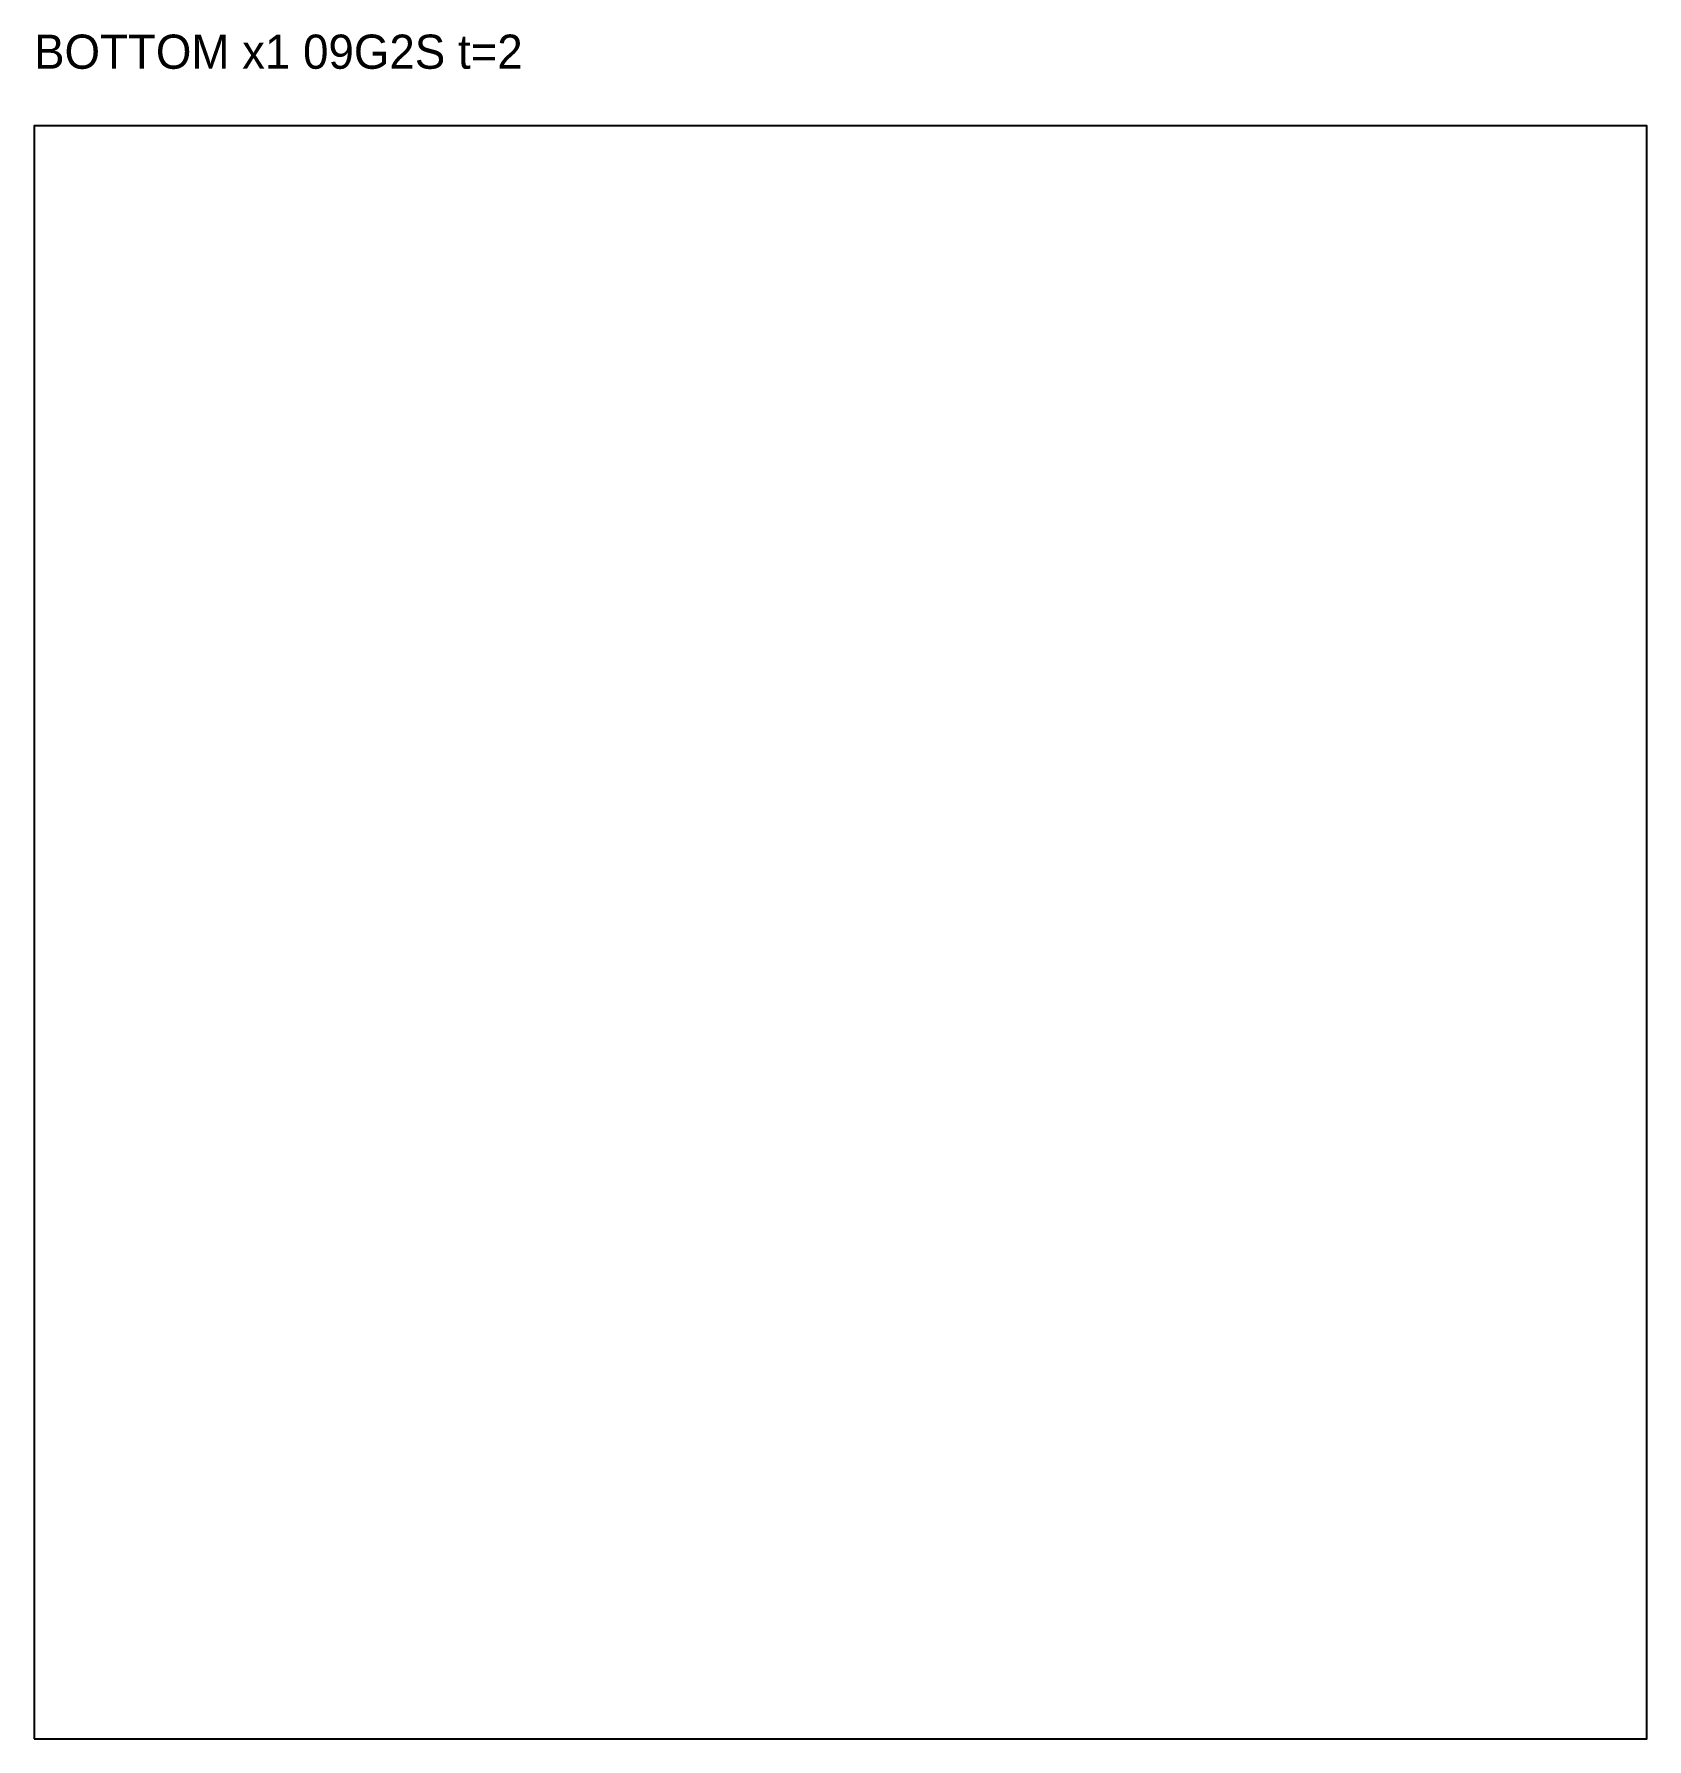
# Model space of a CAD drawing. Header units: millimetres. Extents: x 0 to 850, y 0 to 898.
import ezdxf

# ---------------------------------------------------------------- set-up
doc = ezdxf.new("R2010")
doc.units = ezdxf.units.MM
doc.layers.add('CUT', color=1, linetype='Continuous')
doc.layers.add('INFO', color=7, linetype='Continuous')

msp = doc.modelspace()

# ---------------------------------------------------------------- linework, layer by layer
at = {"layer": 'CUT'}
msp.add_lwpolyline([(0, 0), (850, 0), (850, 850), (0, 850)], close=True, dxfattribs=at)

# ---------------------------------------------------------------- texts
at = {"layer": 'INFO'}
msp.add_text('BOTTOM x1 09G2S t=2', height=18, dxfattribs=at).set_placement((0, 880))

doc.saveas('drawing.dxf')
